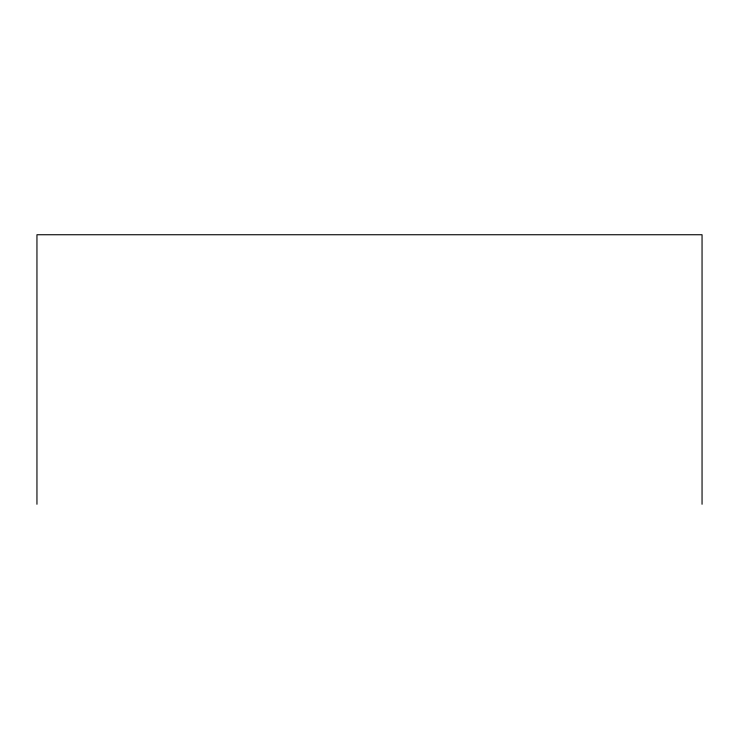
<?xml version="1.0" encoding="UTF-8"?>
<svg xmlns="http://www.w3.org/2000/svg" width="739" height="739" viewBox="0 0 739 739"><rect width="100%" height="100%" fill="white"/><g stroke="black" fill="none" stroke-linecap="round" stroke-linejoin="round"><path stroke-width="1.11" d="M702.05 504.257L702.05 234.743L36.95 234.743L36.95 504.257"/></g></svg>
